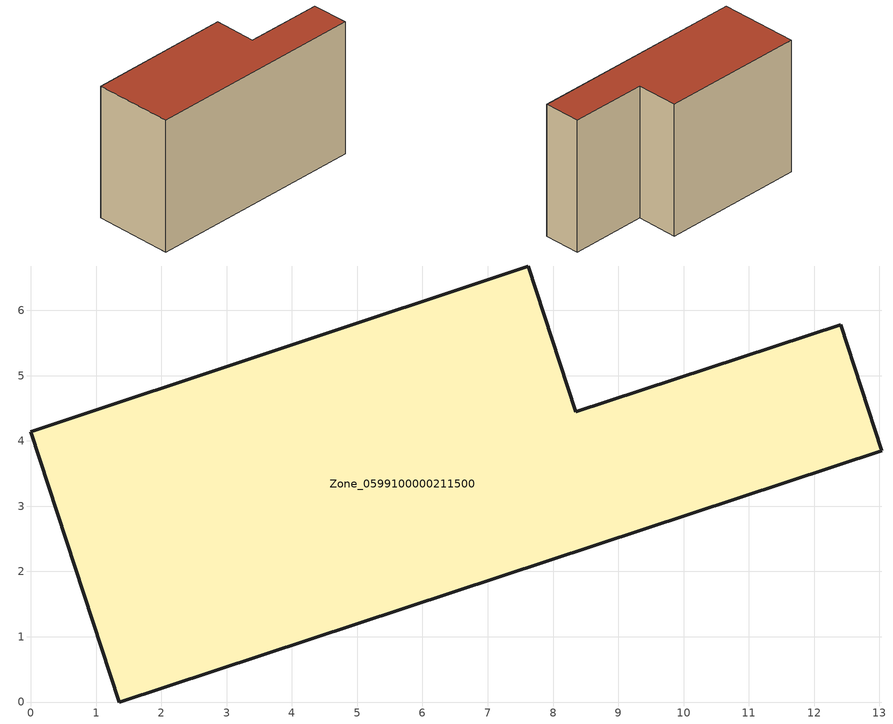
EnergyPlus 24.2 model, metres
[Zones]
Zone_0599100000211500
 floor ground (C_G): 1.35,0 0,4.14 7.62,6.68 8.35,4.45 12.4,5.78 13.04,3.85 z0
 wall outside (C_F): 1.35,0 13.04,3.85 12.4,5.78 8.35,4.45 7.62,6.68 0,4.14 1.35,0 z0:7.48
 roof outside (C_R): 0,4.14 1.35,0 13.04,3.85 12.4,5.78 8.35,4.45 7.62,6.68 z7.48
[BUILDING]
Pand.0599100000211500: North Axis=0; Terrain=City; Loads Convergence Tolerance Value=0.04; Temperature Convergence Tolerance Value=0.4; Solar Distribution=FullExterior; Maximum Number of Warmup Days=25; Minimum Number of Warmup Days=1
[Site:Location]
Rotterdam.The.Hague.AP_ZH_NLD Design_Conditions: Latitude=51.96; Longitude=4.45; Time Zone=1; Elevation=-4.5
[SITE:GROUNDTEMPERATURE:BUILDINGSURFACE]
18, 18, 18, 18, 18, 18, 18, 18, 18, 18, 18, 18
[MATERIAL] Thermal Absorptance=0.9; Solar Absorptance=0.7; Visible Absorptance=0.7
Name | Roughness | Thickness | Conductivity | Density | Specific Heat
G.TI.1946 | MediumSmooth | 0.15 | 1 | 540 | 1210
F.TI.1946 | Rough | 0.3 | 0.857143 | 1920 | 840
R.TI.1946 | MediumRough | 0.2 | 0.1 | 1500 | 1000
[CONSTRUCTION]
C_G: G.TI.1946
C_F: F.TI.1946
C_R: R.TI.1946
[ZONE]
Zone_0599100000211500: Type=1; Multiplier=1; Ceiling Height=Autocalculate; Volume=Autocalculate; Floor Area=autocalculate; Part of Total Floor Area=Yes
[ZONEINFILTRATION:DESIGNFLOWRATE]
Infil_Zone_0599100000211500: Zone or ZoneList or Space or SpaceList=Zone_0599100000211500; Schedule=AlwaysOn; Design Flow Rate Calculation Method=Flow/Area; Flow Rate per Floor Area=0.003; Constant Term Coefficient=1; Temperature Term Coefficient=0; Velocity Term Coefficient=0; Velocity Squared Term Coefficient=0
[HVACTEMPLATE:ZONE:IDEALLOADSAIRSYSTEM]
Zone_0599100000211500: Maximum Heating Supply Air Temperature=50; Minimum Cooling Supply Air Temperature=13; Maximum Heating Supply Air Humidity Ratio=0.0156; Minimum Cooling Supply Air Humidity Ratio=0.0077; Heating Limit=NoLimit; Cooling Limit=NoLimit; Dehumidification Control Type=ConstantSensibleHeatRatio; Cooling Sensible Heat Ratio=0.7; Dehumidification Setpoint=60; Humidification Control Type=None; Humidification Setpoint=30; Outdoor Air Method=None; Outdoor Air Flow Rate per Person=0.00944; Outdoor Air Flow Rate per Zone Floor Area=0; Outdoor Air Flow Rate per Zone=0; Demand Controlled Ventilation Type=None; Outdoor Air Economizer Type=NoEconomizer; Heat Recovery Type=None; Sensible Heat Recovery Effectiveness=0.7; Latent Heat Recovery Effectiveness=0.65
[ZONECONTROL:THERMOSTAT]
ThermostatControl_Zone_0599100000211500: Zone or ZoneList=Zone_0599100000211500; Control Type Schedule=DualSetpointControlType; Control 1=Thermostat_Zone_0599100000211500; Temperature Difference Between Cutout And Setpoint=0
[THERMOSTATSETPOINT:DUALSETPOINT]
Thermostat_Zone_0599100000211500: Heating Setpoint Temperature Schedule=HeatingSetpoint_Zone_0599100000211500; Cooling Setpoint Temperature Schedule=CoolingSetpoint_Zone_0599100000211500
[SCHEDULE:COMPACT]
HeatingSetpoint_Zone_0599100000211500: Through: 12/31, For: AllDays, Until: 24:00, 21
CoolingSetpoint_Zone_0599100000211500: Through: 12/31, For: AllDays, Until: 24:00, 24
DualSetpointControlType: Through: 12/31, For: AllDays, Until: 24:00, 4
AlwaysOn: Through: 12/31, For: AllDays, Until: 24:00, 1
